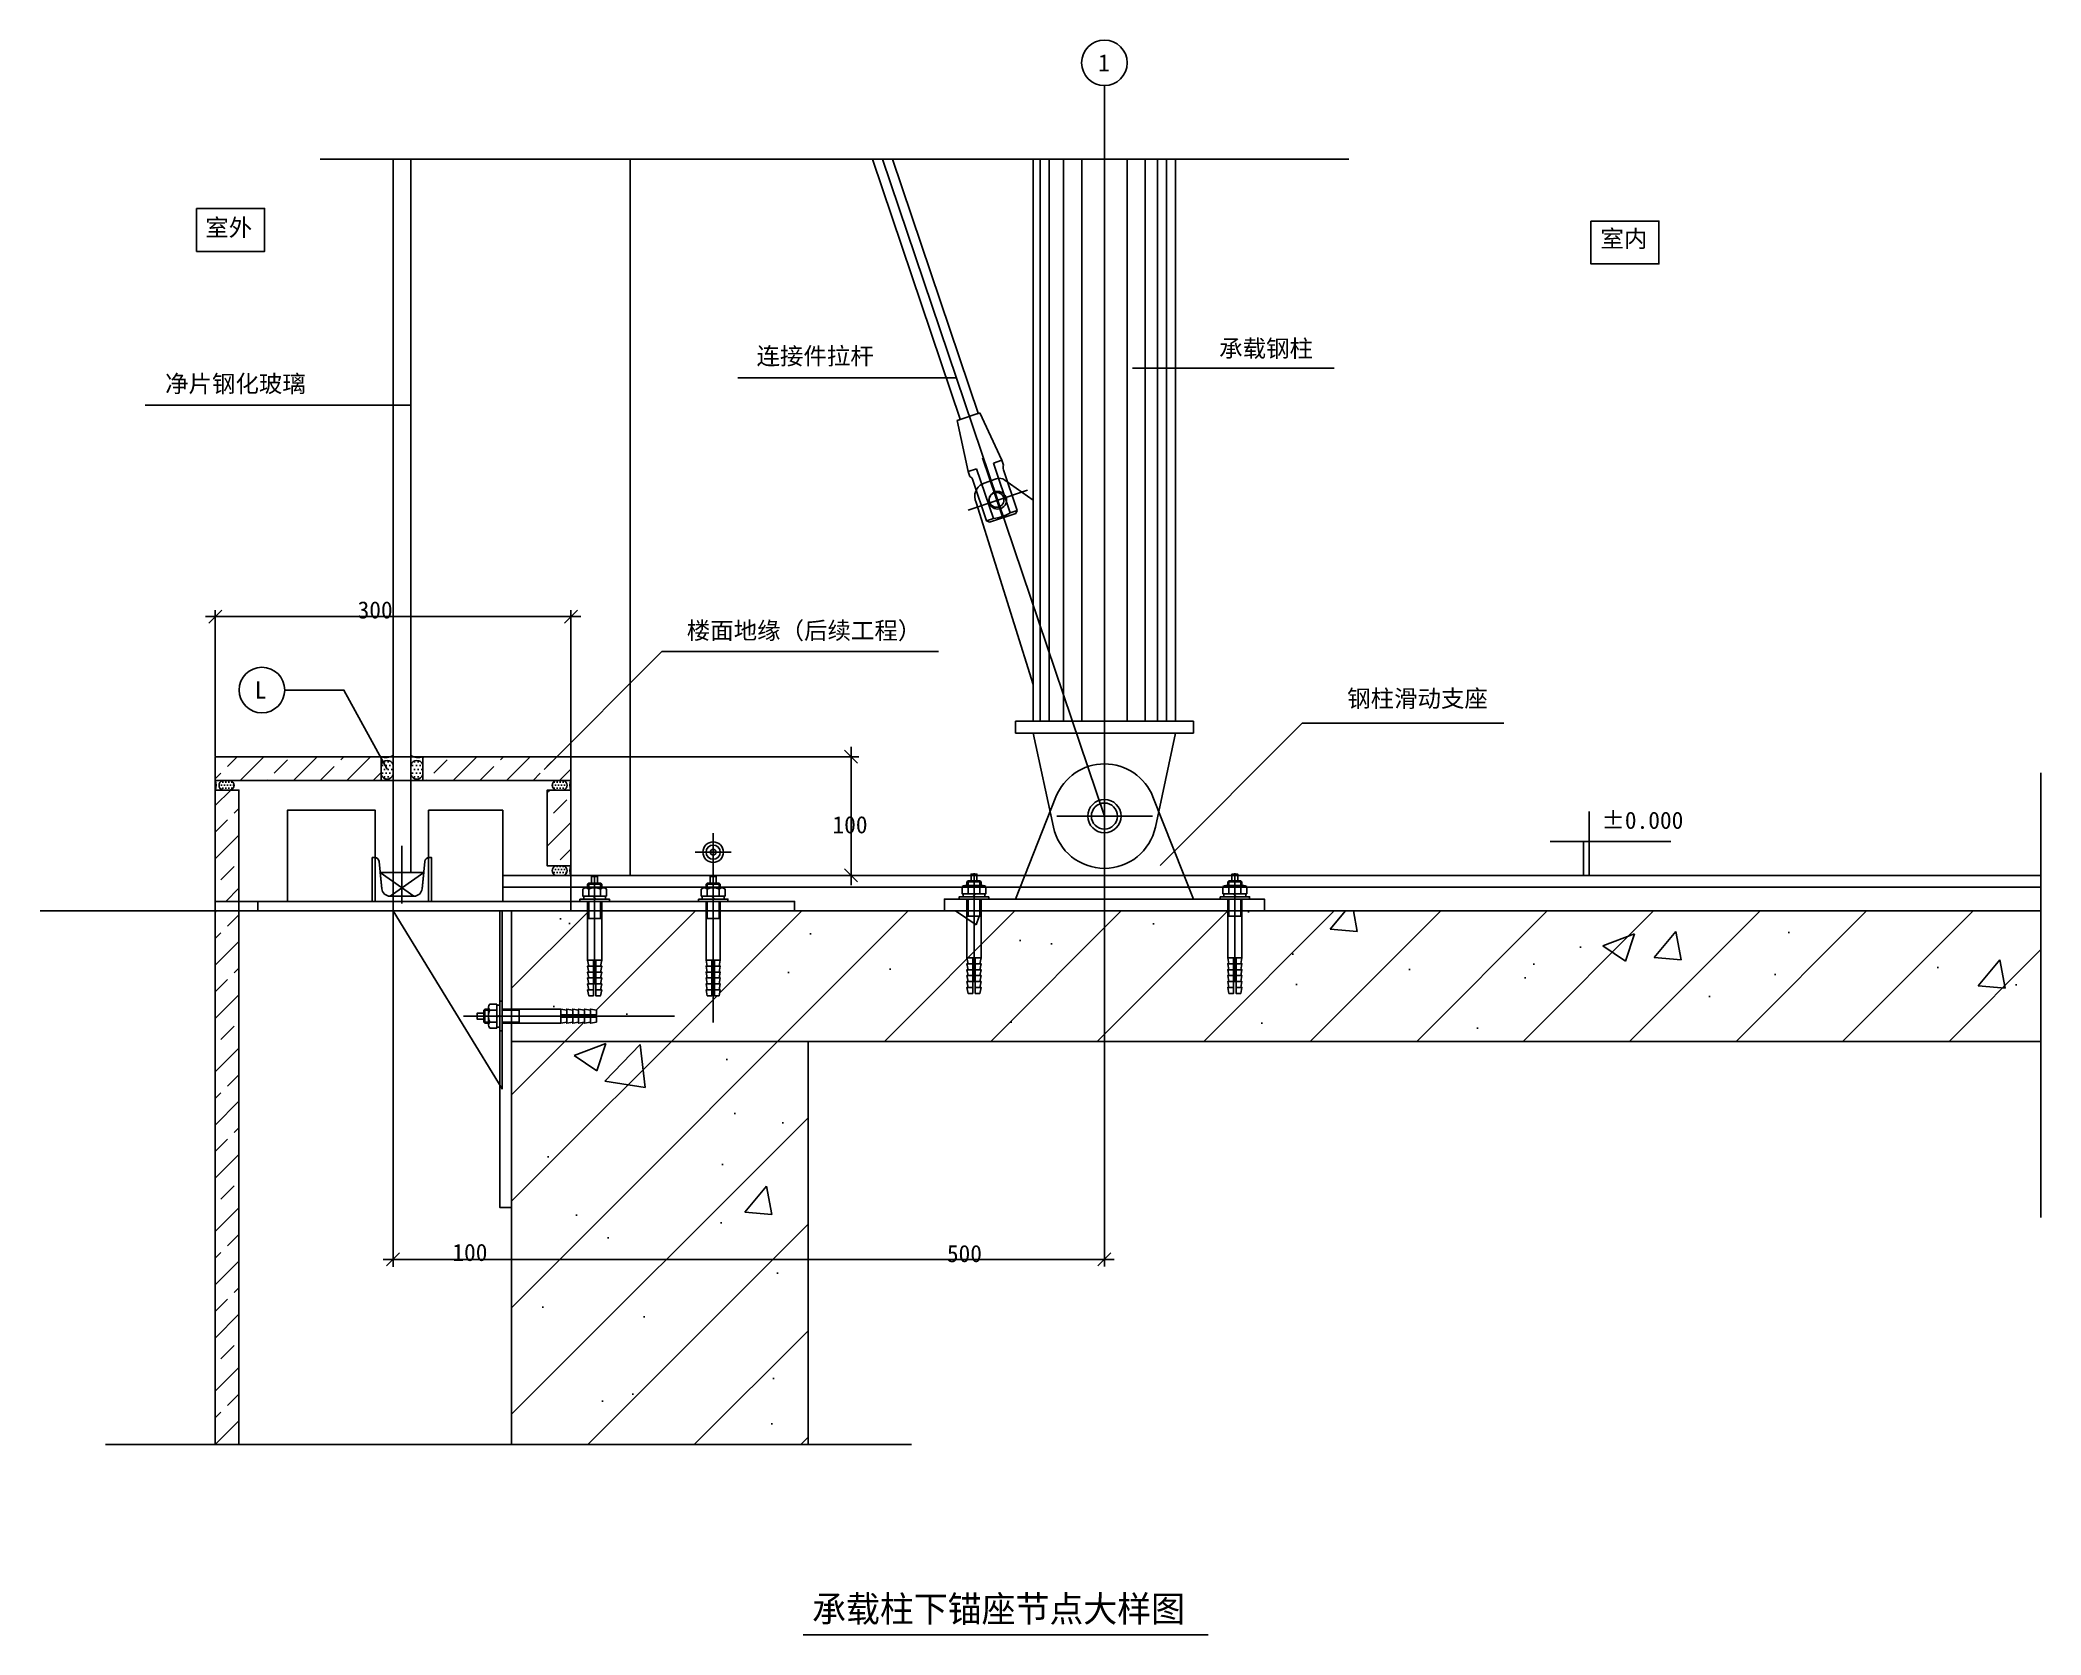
# Model space of a CAD drawing. Header units: metres. Extents: x 1610 to 3298, y 2271 to 3615.
import ezdxf

# ---------------------------------------------------------------- set-up
doc = ezdxf.new("R2010")
doc.units = ezdxf.units.M
doc.layers.add('1F-4F', color=7, linetype='Continuous')
doc.layers.add('TEXT', color=7, linetype='Continuous')

# ---------------------------------------------------------------- blocks, each defined once
blk = doc.blocks.new('索头')
for p, q in [((28987.38, 1128.83), (29031.37, 1131.51)), ((29034.85, 1111.82), (29031.37, 1131.51)), ((28942.44, 1117.61), (28944.06, 1119.92)), ((28946.52, 1094.47), (28942.44, 1117.61)), ((28979.61, 1126.19), (28944.06, 1119.92)), ((28945.14, 1113.77), (28944.06, 1119.92)), ((28945.14, 1113.77), (28988.68, 1121.45)), ((28983.13, 1128.09), (28987.38, 1128.83)), ((28988.68, 1121.45), (28987.38, 1128.83)), ((28947.75, 1099), (28991.29, 1106.68)), ((28947.75, 1099), (28948.83, 1092.85)), ((28984.39, 1099.12), (28948.83, 1092.85)), ((28988.34, 1098.54), (28992.59, 1099.29)), ((28992.59, 1099.29), (28991.29, 1106.68)), ((28992.59, 1099.29), (29034.85, 1111.82)), ((28946.52, 1094.47), (28948.83, 1092.85))]:
    blk.add_line(p, q)
at = {"color": 8, "linetype": 'Continuous', "lineweight": 0}
blk.add_line((28997.12, 1115.32), (28944.48, 1106.04), dxfattribs=at)
blk.add_circle((28960.23, 1108.82), 6.25)
for centre, radius, start, end in [((28979.45, 1130.71), 4.52, 272.08, 324.47), ((28974.33, 1111.3), 29.29, 175.17, 204.83), ((28985.78, 1094.81), 4.52, 55.53, 107.92)]:
    blk.add_arc(centre, radius, start, end)
blk = doc.blocks.new('DI')
blk.add_line((-75.14, -0.07), (75.51, -0.07))
at = {"color": 3}
blk.add_lwpolyline([(-50.01, -50.01), (50.01, 50.01)], dxfattribs=at)

msp = doc.modelspace()

# ---------------------------------------------------------------- hatches: boundary and pattern name
h = msp.add_hatch()
h.set_pattern_fill('ANSI33', scale=5)
h.paths.add_polyline_path([(1777.6, 2983.01), (1757.6, 2983.01), (1757.6, 2889.01), (1777.6, 2889.01)])
h.paths.add_polyline_path([(1897.6, 3009.76), (1896.92, 3011.01), (1757.6, 3011.01), (1757.6, 2991.01), (1897.6, 2991.01)])
h.paths.add_polyline_path([(1932.6, 3011.01), (1932.6, 2991.01), (2057.6, 2991.01), (2057.6, 3011.01)])
h.paths.add_polyline_path([(2057.6, 2983.01), (2051.51, 2983.01), (2044.65, 2983.01), (2037.6, 2983.01), (2037.6, 2919.01), (2057.6, 2919.01)])
h = msp.add_hatch()
h.set_pattern_fill('DOTS', scale=2)
h.paths.add_polyline_path([(1897.6, 3004.4), (1897.6, 2995.82, 0.72), (1907.6, 2995.82), (1907.6, 3004.4, 0.72)])
h = msp.add_hatch()
h.set_pattern_fill('DOTS', scale=2)
h.paths.add_polyline_path([(1922.6, 3004.4), (1922.6, 2995.82, 0.72), (1932.6, 2995.82), (1932.6, 3004.4, 0.72)])
h = msp.add_hatch()
h.set_pattern_fill('DOTS', scale=1.6)
h.paths.add_polyline_path([(1763.69, 2983.01), (1770.56, 2983.01, 0.72), (1770.56, 2991.01), (1763.69, 2991.01, 0.72)])
h = msp.add_hatch()
h.set_pattern_fill('DOTS', scale=1.6)
h.paths.add_polyline_path([(2051.51, 2991.01), (2044.65, 2991.01, 0.72), (2044.65, 2983.01), (2051.51, 2983.01, 0.72)])
h = msp.add_hatch()
h.set_pattern_fill('DOTS', scale=1.6)
h.paths.add_polyline_path([(2051.51, 2919.01), (2044.65, 2919.01, 0.72), (2044.65, 2911.01), (2051.51, 2911.01, 0.72)])
h = msp.add_hatch()
h.set_pattern_fill('ANSI33', scale=5)
h.paths.add_polyline_path([(1777.6, 2881.01), (1757.6, 2881.01), (1757.6, 2431.01), (1777.6, 2431.01)])
h = msp.add_hatch()
h.set_pattern_fill('ANSI31', scale=20)
h.paths.add_polyline_path([(2807.6, 2881.01), (2507.6, 2881.01), (2507.6, 2771.01), (2807.6, 2771.01)])
h.paths.add_polyline_path([(3297.54, 2881.01), (2807.6, 2881.01), (2807.6, 2771.01), (3297.54, 2771.01)])
h.paths.add_polyline_path([(2507.6, 2881.01), (2183.6, 2881.01), (2183.6, 2839.51), (2182.6, 2834.51), (2183.6, 2834.51), (2182.6, 2829.51), (2183.6, 2829.51), (2182.6, 2824.51), (2183.6, 2824.51), (2182.6, 2819.51), (2183.6, 2819.51), (2182.6, 2814.51), (2183.6, 2814.51), (2182.6, 2809.51), (2178.6, 2809.51), (2172.6, 2809.51), (2171.6, 2814.51), (2172.6, 2814.51), (2171.6, 2819.51), (2172.6, 2819.51), (2171.6, 2824.51), (2172.6, 2824.51), (2171.6, 2829.51), (2172.6, 2829.51), (2171.6, 2834.51), (2172.6, 2834.51), (2171.6, 2839.51), (2171.6, 2881.01), (2083.6, 2881.01), (2083.6, 2839.51), (2082.6, 2834.51), (2083.6, 2834.51), (2082.6, 2829.51), (2083.6, 2829.51), (2082.6, 2824.51), (2083.6, 2824.51), (2082.6, 2819.51), (2083.6, 2819.51), (2082.6, 2814.51), (2083.6, 2814.51), (2082.6, 2809.51), (2078.6, 2809.51), (2072.6, 2809.51), (2071.6, 2814.51), (2072.6, 2814.51), (2071.6, 2819.51), (2072.6, 2819.51), (2071.6, 2824.51), (2072.6, 2824.51), (2071.6, 2829.51), (2072.6, 2829.51), (2071.6, 2834.51), (2072.6, 2834.51), (2071.6, 2839.51), (2071.6, 2881.01), (2007.6, 2881.01), (2007.6, 2798.34), (2049.1, 2798.34), (2054.1, 2797.34), (2054.1, 2798.34), (2059.1, 2797.34), (2059.1, 2798.34), (2064.1, 2797.34), (2064.1, 2798.34), (2069.1, 2797.34), (2069.1, 2798.34), (2074.1, 2797.34), (2074.1, 2798.34), (2079.1, 2797.34), (2079.1, 2793.34), (2079.1, 2787.34), (2074.1, 2786.34), (2074.1, 2787.34), (2069.1, 2786.34), (2069.1, 2787.34), (2064.1, 2786.34), (2064.1, 2787.34), (2059.1, 2786.34), (2059.1, 2787.34), (2054.1, 2786.34), (2054.1, 2787.34), (2049.1, 2786.34), (2007.6, 2786.34), (2007.6, 2771.01), (2257.6, 2771.01), (2507.6, 2771.01)])
h.paths.add_polyline_path([(2257.6, 2771.01), (2007.6, 2771.01), (2007.6, 2631.01), (2007.6, 2431.01), (2257.6, 2431.01)])
h = msp.add_hatch()
h.set_pattern_fill('AR-CONC', scale=1.5)
h.paths.add_polyline_path([(3297.54, 2881.01), (2622.6, 2881.01), (2622.6, 2876.56), (2612.6, 2876.56), (2612.6, 2881.01), (2507.6, 2881.01), (2507.6, 2771.01), (3297.54, 2771.01)])
h.paths.add_polyline_path([(2507.6, 2881.01), (2402.6, 2881.01), (2402.6, 2876.56), (2392.6, 2876.56), (2392.6, 2881.01), (2372.6, 2881.01), (2183.6, 2881.01), (2183.6, 2839.51), (2182.6, 2834.51), (2183.6, 2834.51), (2182.6, 2829.51), (2183.6, 2829.51), (2182.6, 2824.51), (2183.6, 2824.51), (2182.6, 2819.51), (2183.6, 2819.51), (2182.6, 2814.51), (2183.6, 2814.51), (2182.6, 2809.51), (2177.6, 2809.51), (2177.6, 2814.51), (2176.6, 2814.51), (2176.6, 2809.51), (2172.6, 2809.51), (2171.6, 2814.51), (2172.6, 2814.51), (2171.6, 2819.51), (2172.6, 2819.51), (2171.6, 2824.51), (2172.6, 2824.51), (2171.6, 2829.51), (2172.6, 2829.51), (2171.6, 2834.51), (2172.6, 2834.51), (2171.6, 2839.51), (2171.6, 2881.01), (2082.6, 2881.01), (2082.6, 2874.56), (2072.6, 2874.56), (2072.6, 2881.01), (2007.6, 2881.01), (2007.6, 2798.34), (2049.1, 2798.34), (2054.1, 2797.34), (2054.1, 2798.34), (2059.1, 2797.34), (2059.1, 2798.34), (2064.1, 2797.34), (2064.1, 2798.34), (2069.1, 2797.34), (2069.1, 2798.34), (2074.1, 2797.34), (2074.1, 2798.34), (2079.1, 2797.34), (2079.1, 2792.34), (2074.1, 2792.34), (2074.1, 2791.34), (2079.1, 2791.34), (2079.1, 2787.34), (2074.1, 2786.34), (2074.1, 2787.34), (2069.1, 2786.34), (2069.1, 2787.34), (2064.1, 2786.34), (2064.1, 2787.34), (2059.1, 2786.34), (2059.1, 2787.34), (2054.1, 2786.34), (2054.1, 2787.34), (2049.1, 2786.34), (2007.6, 2786.34), (2007.6, 2771.01), (2507.6, 2771.01)])
h.paths.add_polyline_path([(2257.6, 2771.01), (2007.6, 2771.01), (2007.6, 2631.01), (2007.6, 2431.01), (2257.6, 2431.01)])

# ---------------------------------------------------------------- linework, layer by layer
for p, q in [((2507.6, 2683.63), (2507.6, 3576.98)), ((1845.99, 3514.86), (2713.8, 3514.86)), ((2107.6, 3514.86), (2107.6, 2911.01)), ((2311.97, 3514.86), (2386.33, 3294.85)), ((2320.42, 3514.86), (2507.6, 2961.01)), ((2328.86, 3514.86), (2401.49, 3299.97)), ((2453.33, 3041.01), (2453.33, 3514.86)), ((2460.98, 3041.01), (2460.98, 3514.86)), ((2473.05, 3041.01), (2473.05, 3514.86)), ((2488.56, 3041.01), (2488.56, 3514.86)), ((2526.64, 3041.01), (2526.64, 3514.86)), ((2542.09, 3041.01), (2542.09, 3514.86)), ((2552.43, 3041.01), (2552.43, 3514.86)), ((2560.08, 3041.01), (2560.08, 3514.86)), ((1698.63, 3307.37), (1922.6, 3307.37)), ((2392.53, 3218.83), (2442.68, 3235.78)), ((1757.6, 3011.64), (1757.6, 3134.63)), ((2057.6, 3129.18), (1757.6, 3129.18)), ((2057.6, 3011.64), (2057.6, 3134.63)), ((2134.35, 3099.67), (2034.97, 3000.28)), ((1907.6, 2995.82), (1907.6, 3004.4)), ((1922.6, 2995.82), (1922.6, 3004.4)), ((2058.23, 3011.01), (2300.52, 3011.01)), ((2293.88, 2911.01), (2293.88, 3011.01)), ((2507.6, 2922.04), (2507.6, 3015.01)), ((1770.56, 2991.01), (1763.69, 2991.01)), ((2044.65, 2991.01), (2051.51, 2991.01)), ((3297.54, 2997.49), (3297.54, 2622.62)), ((2548.09, 2961.01), (2467.39, 2961.01)), ((2916.56, 2911.01), (2916.56, 2964.97)), ((2177.6, 2946.62), (2177.6, 2786.87)), ((2883.58, 2939.65), (2985.4, 2939.65)), ((1915.1, 2887.31), (1915.1, 2935.88)), ((2162.5, 2930.59), (2192.8, 2930.59)), ((1896.73, 2913.51), (1925.14, 2893.51)), ((1933.48, 2913.51), (1905.06, 2893.51)), ((1907.6, 2912.89), (1907.6, 2580.94)), ((2000.1, 2911.01), (3297.54, 2911.01)), ((2000.73, 2911.01), (2295.13, 2911.01)), ((2044.65, 2919.01), (2051.51, 2919.01)), ((2083.6, 2903.51), (2071.6, 2903.51)), ((2072.6, 2904.51), (2072.6, 2900.51)), ((2077.6, 2911.01), (2077.6, 2819.01)), ((2077.6, 2905.3, -43.08), (2077.6, 2905.3, 17.96)), ((2082.6, 2904.51), (2082.6, 2900.51)), ((2183.6, 2903.51), (2171.6, 2903.51)), ((2172.6, 2904.51), (2172.6, 2900.51)), ((2177.6, 2911.01), (2177.6, 2819.01)), ((2177.6, 2905.3, -43.08), (2177.6, 2905.3, 17.96)), ((2182.6, 2904.51), (2182.6, 2900.51)), ((2391.6, 2905.51), (2403.6, 2905.51)), ((2392.6, 2906.51), (2392.6, 2902.51)), ((2397.6, 2913.01), (2397.6, 2821.01)), ((2397.6, 2907.3, -43.08), (2397.6, 2907.3, 17.96)), ((2402.6, 2906.51), (2402.6, 2902.51)), ((2623.6, 2905.51), (2611.6, 2905.51)), ((2612.6, 2906.51), (2612.6, 2902.51)), ((2617.6, 2913.01), (2617.6, 2821.01)), ((2617.6, 2907.3, -43.08), (2617.6, 2907.3, 17.96)), ((2622.6, 2906.51), (2622.6, 2902.51)), ((1757.6, 2889.01), (1757.6, 2431.01)), ((1777.6, 2889.01), (1777.6, 2431.01)), ((2000.1, 2901.01), (3297.54, 2901.01)), ((2072.6, 2889.01), (2072.6, 2874.56)), ((2076.77, 2893.51), (2078.44, 2891.01)), ((2082.6, 2889.01), (2082.6, 2874.56)), ((2172.6, 2889.01), (2172.6, 2874.56)), ((2176.77, 2893.51), (2178.44, 2891.01)), ((2182.6, 2889.01), (2182.6, 2874.56)), ((2392.6, 2891.01), (2392.6, 2876.56)), ((2398.44, 2895.51), (2396.77, 2893.01)), ((2402.6, 2891.01), (2402.6, 2876.56)), ((2612.6, 2891.01), (2612.6, 2876.56)), ((2616.77, 2895.51), (2618.44, 2893.01)), ((2622.6, 2891.01), (2622.6, 2876.56)), ((2257.6, 2881.01), (1609.82, 2881.01)), ((2007.6, 2881.01), (3297.54, 2881.01)), ((2071.6, 2874.56), (2083.6, 2874.56)), ((2171.6, 2874.56), (2183.6, 2874.56)), ((2403.6, 2876.56), (2391.6, 2876.56)), ((2611.6, 2876.56), (2623.6, 2876.56)), ((2083.6, 2839.51), (2071.6, 2839.51)), ((2183.6, 2839.51), (2171.6, 2839.51)), ((2391.6, 2841.51), (2403.6, 2841.51)), ((2391.6, 2836.51), (2396.6, 2836.51)), ((2403.6, 2836.51), (2398.6, 2836.51)), ((2623.6, 2841.51), (2611.6, 2841.51)), ((2611.6, 2836.51), (2616.6, 2836.51)), ((2623.6, 2836.51), (2618.6, 2836.51)), ((2071.6, 2834.51), (2076.6, 2834.51)), ((2071.6, 2829.51), (2076.6, 2829.51)), ((2071.6, 2824.51), (2076.6, 2824.51)), ((2071.6, 2819.51), (2076.6, 2819.51)), ((2083.6, 2834.51), (2078.6, 2834.51)), ((2083.6, 2829.51), (2078.6, 2829.51)), ((2083.6, 2824.51), (2078.6, 2824.51)), ((2083.6, 2819.51), (2078.6, 2819.51)), ((2171.6, 2834.51), (2176.6, 2834.51)), ((2171.6, 2829.51), (2176.6, 2829.51)), ((2171.6, 2824.51), (2176.6, 2824.51)), ((2171.6, 2819.51), (2176.6, 2819.51)), ((2183.6, 2834.51), (2178.6, 2834.51)), ((2183.6, 2829.51), (2178.6, 2829.51)), ((2183.6, 2824.51), (2178.6, 2824.51)), ((2183.6, 2819.51), (2178.6, 2819.51)), ((2391.6, 2831.51), (2396.6, 2831.51)), ((2391.6, 2826.51), (2396.6, 2826.51)), ((2391.6, 2821.51), (2396.6, 2821.51)), ((2403.6, 2831.51), (2398.6, 2831.51)), ((2403.6, 2826.51), (2398.6, 2826.51)), ((2403.6, 2821.51), (2398.6, 2821.51)), ((2611.6, 2831.51), (2616.6, 2831.51)), ((2611.6, 2826.51), (2616.6, 2826.51)), ((2611.6, 2821.51), (2616.6, 2821.51)), ((2623.6, 2831.51), (2618.6, 2831.51)), ((2623.6, 2826.51), (2618.6, 2826.51)), ((2623.6, 2821.51), (2618.6, 2821.51)), ((2071.6, 2814.51), (2076.6, 2814.51)), ((2083.6, 2814.51), (2078.6, 2814.51)), ((2171.6, 2814.51), (2176.6, 2814.51)), ((2183.6, 2814.51), (2178.6, 2814.51)), ((2391.6, 2816.51), (2396.6, 2816.51)), ((2403.6, 2816.51), (2398.6, 2816.51)), ((2611.6, 2816.51), (2616.6, 2816.51)), ((2623.6, 2816.51), (2618.6, 2816.51)), ((2145.01, 2792.34), (1967.07, 2792.34)), ((1983.32, 2792.34, -43.08), (1983.32, 2792.34, 17.96)), ((1984.1, 2797.34), (1988.1, 2797.34)), ((1984.1, 2787.34), (1988.1, 2787.34)), ((1985.1, 2798.34), (1985.1, 2786.34)), ((1995.1, 2791.51), (1997.6, 2793.17)), ((1999.6, 2797.34), (2014.05, 2797.34)), ((1999.6, 2787.34), (2014.05, 2787.34)), ((2014.05, 2786.34), (2014.05, 2798.34)), ((2049.1, 2798.34), (2049.1, 2786.34)), ((2054.1, 2798.34), (2054.1, 2793.34)), ((2054.1, 2786.34), (2054.1, 2791.34)), ((2059.1, 2798.34), (2059.1, 2793.34)), ((2059.1, 2786.34), (2059.1, 2791.34)), ((2064.1, 2798.34), (2064.1, 2793.34)), ((2064.1, 2786.34), (2064.1, 2791.34)), ((2069.1, 2798.34), (2069.1, 2793.34)), ((2069.1, 2786.34), (2069.1, 2791.34)), ((2074.1, 2798.34), (2074.1, 2793.34)), ((2074.1, 2786.34), (2074.1, 2791.34)), ((2007.6, 2770.39), (2007.6, 2586.02)), ((2007.6, 2770.39), (2007.6, 2587.01)), ((2507.6, 2770.39), (2507.6, 2581.23)), ((1904.9, 2587.27), (2507.6, 2587.27)), ((1665.12, 2431.01), (2344.86, 2431.01)), ((2253.42, 2270.55), (2595.12, 2270.55))]:
    msp.add_line(p, q)
for points in [[(1922.6, 3514.86), (1922.6, 2913.51), (1907.6, 2913.51), (1907.6, 3514.86)], [(2198.42, 3330.49), (2382.73, 3330.49)], [(2531.35, 3338.57), (2701.32, 3338.57)], [(2134.35, 3099.67), (2367.52, 3099.67)], [(1816.17, 3067.28), (1866.18, 3067.28), (1902.6, 3000.6)], [(2554.57, 2919.46), (2674.48, 3039.37), (2844.45, 3039.37)], [(1757.6, 2431.01), (1757.6, 2983.01), (1777.6, 2983.01), (1777.6, 2431.01)], [(2911.59, 2911.01), (2911.59, 2939.65)], [(2071.6, 2900.51), (2071.6, 2903.51), (2072.6, 2904.51), (2082.6, 2904.51), (2083.6, 2903.51), (2083.6, 2900.51)], [(2075.1, 2904.51), (2075.1, 2910.11), (2080.1, 2910.11), (2080.1, 2904.51)], [(2171.6, 2900.51), (2171.6, 2903.51), (2172.6, 2904.51), (2182.6, 2904.51), (2183.6, 2903.51), (2183.6, 2900.51)], [(2175.1, 2904.51), (2175.1, 2910.11), (2180.1, 2910.11), (2180.1, 2904.51)], [(2403.6, 2902.51), (2403.6, 2905.51), (2402.6, 2906.51), (2392.6, 2906.51), (2391.6, 2905.51), (2391.6, 2902.51)], [(2400.1, 2906.51), (2400.1, 2912.11), (2395.1, 2912.11), (2395.1, 2906.51)], [(2611.6, 2902.51), (2611.6, 2905.51), (2612.6, 2906.51), (2622.6, 2906.51), (2623.6, 2905.51), (2623.6, 2902.51)], [(2615.1, 2906.51), (2615.1, 2912.11), (2620.1, 2912.11), (2620.1, 2906.51)], [(2070.09, 2900.51), (2085.11, 2900.51)], [(2071.6, 2889.01), (2071.6, 2839.51), (2072.6, 2834.51), (2071.6, 2834.51), (2072.6, 2829.51), (2071.6, 2829.51), (2072.6, 2824.51), (2071.6, 2824.51), (2072.6, 2819.51), (2071.6, 2819.51), (2072.6, 2814.51), (2071.6, 2814.51), (2072.6, 2809.51), (2076.6, 2809.51), (2076.6, 2839.51), (2078.6, 2839.51), (2078.6, 2809.51), (2082.6, 2809.51), (2083.6, 2814.51), (2082.6, 2814.51), (2083.6, 2819.51), (2082.6, 2819.51), (2083.6, 2824.51), (2082.6, 2824.51), (2083.6, 2829.51), (2082.6, 2829.51), (2083.6, 2834.51), (2082.6, 2834.51), (2083.6, 2839.51), (2083.6, 2889.01)], [(2072.6, 2899.51), (2072.6, 2893.6)], [(2082.61, 2899.51), (2082.61, 2893.6)], [(2170.09, 2900.51), (2185.11, 2900.51)], [(2171.6, 2889.01), (2171.6, 2839.51), (2172.6, 2834.51), (2171.6, 2834.51), (2172.6, 2829.51), (2171.6, 2829.51), (2172.6, 2824.51), (2171.6, 2824.51), (2172.6, 2819.51), (2171.6, 2819.51), (2172.6, 2814.51), (2171.6, 2814.51), (2172.6, 2809.51), (2176.6, 2809.51), (2176.6, 2839.51), (2178.6, 2839.51), (2178.6, 2809.51), (2182.6, 2809.51), (2183.6, 2814.51), (2182.6, 2814.51), (2183.6, 2819.51), (2182.6, 2819.51), (2183.6, 2824.51), (2182.6, 2824.51), (2183.6, 2829.51), (2182.6, 2829.51), (2183.6, 2834.51), (2182.6, 2834.51), (2183.6, 2839.51), (2183.6, 2889.01)], [(2172.6, 2899.51), (2172.6, 2893.6)], [(2182.61, 2899.51), (2182.61, 2893.6)], [(2405.11, 2902.51), (2390.09, 2902.51)], [(2403.6, 2891.01), (2403.6, 2841.51), (2402.6, 2836.51), (2403.6, 2836.51), (2402.6, 2831.51), (2403.6, 2831.51), (2402.6, 2826.51), (2403.6, 2826.51), (2402.6, 2821.51), (2403.6, 2821.51), (2402.6, 2816.51), (2403.6, 2816.51), (2402.6, 2811.51), (2398.6, 2811.51), (2398.6, 2841.51), (2396.6, 2841.51), (2396.6, 2811.51), (2392.6, 2811.51), (2391.6, 2816.51), (2392.6, 2816.51), (2391.6, 2821.51), (2392.6, 2821.51), (2391.6, 2826.51), (2392.6, 2826.51), (2391.6, 2831.51), (2392.6, 2831.51), (2391.6, 2836.51), (2392.6, 2836.51), (2391.6, 2841.51), (2391.6, 2891.01)], [(2392.6, 2901.51), (2392.6, 2895.6)], [(2402.61, 2901.51), (2402.61, 2895.6)], [(2610.09, 2902.51), (2625.11, 2902.51)], [(2611.6, 2891.01), (2611.6, 2841.51), (2612.6, 2836.51), (2611.6, 2836.51), (2612.6, 2831.51), (2611.6, 2831.51), (2612.6, 2826.51), (2611.6, 2826.51), (2612.6, 2821.51), (2611.6, 2821.51), (2612.6, 2816.51), (2611.6, 2816.51), (2612.6, 2811.51), (2616.6, 2811.51), (2616.6, 2841.51), (2618.6, 2841.51), (2618.6, 2811.51), (2622.6, 2811.51), (2623.6, 2816.51), (2622.6, 2816.51), (2623.6, 2821.51), (2622.6, 2821.51), (2623.6, 2826.51), (2622.6, 2826.51), (2623.6, 2831.51), (2622.6, 2831.51), (2623.6, 2836.51), (2622.6, 2836.51), (2623.6, 2841.51), (2623.6, 2891.01)], [(2612.6, 2901.51), (2612.6, 2895.6)], [(2622.61, 2901.51), (2622.61, 2895.6)], [(1907.6, 2881.01), (1999.6, 2881.01), (1999.6, 2731.01), (1907.6, 2881.01)], [(2000.1, 2881.01), (3297.54, 2881.01)], [(1984.1, 2789.84), (1978.51, 2789.84), (1978.51, 2794.84), (1984.1, 2794.84)], [(1988.1, 2786.34), (1985.1, 2786.34), (1984.1, 2787.34), (1984.1, 2797.34), (1985.1, 2798.34), (1988.1, 2798.34)], [(1988.1, 2784.83), (1988.1, 2799.85)], [(1989.1, 2797.35), (1995.01, 2797.35)], [(1989.1, 2787.33), (1995.01, 2787.33)], [(1999.6, 2786.34), (2049.1, 2786.34), (2054.1, 2787.34), (2054.1, 2786.34), (2059.1, 2787.34), (2059.1, 2786.34), (2064.1, 2787.34), (2064.1, 2786.34), (2069.1, 2787.34), (2069.1, 2786.34), (2074.1, 2787.34), (2074.1, 2786.34), (2079.1, 2787.34), (2079.1, 2791.34), (2049.1, 2791.34), (2049.1, 2793.34), (2079.1, 2793.34), (2079.1, 2797.34), (2074.1, 2798.34), (2074.1, 2797.34), (2069.1, 2798.34), (2069.1, 2797.34), (2064.1, 2798.34), (2064.1, 2797.34), (2059.1, 2798.34), (2059.1, 2797.34), (2054.1, 2798.34), (2054.1, 2797.34), (2049.1, 2798.34), (1999.6, 2798.34)], [(2007.6, 2771.01), (3297.54, 2771.01)]]:
    msp.add_lwpolyline(points)
for points in [[(1741.81, 3473.34), (1799.2, 3473.34), (1799.2, 3437.16), (1741.81, 3437.16)], [(2917.92, 3462.76), (2975.3, 3462.76), (2975.3, 3426.58), (2917.92, 3426.58)], [(1757.6, 3011.01), (2057.6, 3011.01), (2057.6, 2991.01), (1757.6, 2991.01)], [(1897.6, 2991.01), (1757.6, 2991.01), (1757.6, 3011.01), (1897.6, 3011.01)], [(2057.6, 2889.01), (1757.6, 2889.01), (1757.6, 3011.01), (2057.6, 3011.01)], [(1757.6, 2881.01), (2057.6, 2881.01), (2057.6, 3011.01), (1757.6, 3011.01)], [(1932.6, 2991.01), (2057.6, 2991.01), (2057.6, 3011.01), (1932.6, 3011.01)], [(2057.6, 2919.01), (2037.6, 2919.01), (2037.6, 2983.01), (2057.6, 2983.01)], [(1892.6, 2889.01), (1818.5, 2889.01), (1818.5, 2966.01), (1892.6, 2966.01)], [(1937.6, 2966.01), (2000.1, 2966.01), (2000.1, 2889.01), (1937.6, 2889.01)], [(2246.24, 2881.01), (1793.5, 2881.01), (1793.5, 2889.01), (2246.24, 2889.01)], [(2065.1, 2891.01), (2090.1, 2891.01), (2090.1, 2889.01), (2065.1, 2889.01)], [(2086.8, 2891.01), (2068.4, 2891.01), (2068.4, 2893.51), (2086.8, 2893.51)], [(2165.1, 2891.01), (2190.1, 2891.01), (2190.1, 2889.01), (2165.1, 2889.01)], [(2186.8, 2891.01), (2168.4, 2891.01), (2168.4, 2893.51), (2186.8, 2893.51)], [(2372.6, 2881.01), (2372.6, 2891.01), (2642.6, 2891.01), (2642.6, 2881.01)], [(2410.1, 2893.01), (2385.1, 2893.01), (2385.1, 2891.01), (2410.1, 2891.01)], [(2388.4, 2893.01), (2406.8, 2893.01), (2406.8, 2895.51), (2388.4, 2895.51)], [(2605.1, 2893.01), (2630.1, 2893.01), (2630.1, 2891.01), (2605.1, 2891.01)], [(2626.8, 2893.01), (2608.4, 2893.01), (2608.4, 2895.51), (2626.8, 2895.51)], [(2007.6, 2881.01), (1997.6, 2881.01), (1997.6, 2631.01), (2007.6, 2631.01)], [(1997.6, 2779.84), (1997.6, 2804.84), (1999.6, 2804.84), (1999.6, 2779.84)], [(1997.6, 2801.54), (1997.6, 2783.14), (1995.1, 2783.14), (1995.1, 2801.54)]]:
    msp.add_lwpolyline(points, close=True)
for points in [[(2447.6, 3227.31), (2447.6, 3071.98), (2447.6, 3227.31), (2423.73, 3244.35, 0.25), (2416.4, 3245.38), (2406.14, 3241.73, 0.44), (2399.28, 3225.35), (2447.6, 3071.98)], [(1907.6, 3004.4, 0.72), (1897.6, 3004.4), (1897.6, 3011.01, 0.2), (1907.6, 3012.01), (1907.6, 3004.4)], [(1907.6, 3004.4, 0.72), (1897.6, 3004.4), (1897.6, 2995.82, 0.72), (1907.6, 2995.82), (1907.6, 3004.4)], [(1922.6, 3004.4, -0.72), (1932.6, 3004.4), (1932.6, 3011.01, -0.2), (1922.6, 3012.01), (1922.6, 3004.4)], [(1922.6, 3004.4, -0.72), (1932.6, 3004.4), (1932.6, 2995.82, -0.72), (1922.6, 2995.82), (1922.6, 3004.4)], [(1763.69, 2991.01, 0.72), (1763.69, 2983.01), (1757.6, 2983.01, 0.2), (1757.6, 2991.01), (1763.69, 2991.01)], [(1763.69, 2991.01, 0.72), (1763.69, 2983.01), (1770.56, 2983.01, 0.72), (1770.56, 2991.01), (1763.69, 2991.01)], [(2051.51, 2991.01, -0.72), (2051.51, 2983.01), (2044.65, 2983.01, -0.72), (2044.65, 2991.01), (2051.51, 2991.01)], [(2051.51, 2991.01, -0.72), (2051.51, 2983.01), (2057.6, 2983.01, -0.2), (2057.6, 2991.01), (2051.51, 2991.01)], [(1933.48, 2913.51), (1896.73, 2913.51), (1898.1, 2899.82, 0.39), (1905.06, 2893.51), (1915.1, 2893.51), (1925.14, 2893.51, 0.39), (1932.11, 2899.82), (1933.48, 2913.51)], [(2051.51, 2919.01, -0.72), (2051.51, 2911.01), (2044.65, 2911.01, -0.72), (2044.65, 2919.01), (2051.51, 2919.01)], [(2051.51, 2919.01, -0.72), (2051.51, 2911.01), (2057.6, 2911.01, -0.2), (2057.6, 2919.01), (2051.51, 2919.01)], [(2067.59, 2899.51, -0.4), (2072.6, 2899.51, -0.2), (2082.61, 2899.51, -0.4), (2087.62, 2899.51), (2087.62, 2893.51), (2067.59, 2893.51), (2067.59, 2899.51)], [(2167.59, 2899.51, -0.4), (2172.6, 2899.51, -0.2), (2182.61, 2899.51, -0.4), (2187.62, 2899.51), (2187.62, 2893.51), (2167.59, 2893.51), (2167.59, 2899.51)], [(2407.62, 2901.51, 0.4), (2402.61, 2901.51, 0.2), (2392.6, 2901.51, 0.4), (2387.59, 2901.51), (2387.59, 2895.51), (2407.62, 2895.51), (2407.62, 2901.51)], [(2607.59, 2901.51, -0.4), (2612.6, 2901.51, -0.2), (2622.61, 2901.51, -0.4), (2627.62, 2901.51), (2627.62, 2895.51), (2607.59, 2895.51), (2607.59, 2901.51)], [(1989.1, 2782.33, -0.4), (1989.1, 2787.33, -0.2), (1989.1, 2797.35, -0.4), (1989.1, 2802.36), (1995.1, 2802.36), (1995.1, 2782.33), (1989.1, 2782.33)]]:
    msp.add_lwpolyline(points, format="xyb")
for points in [[(2548.52, 2977.2), (2582.6, 2891.01), (2432.6, 2891.01), (2466.69, 2977.2, -0.68)], [(1892.31, 2926.01, -0.39), (1895.79, 2922.86), (1898.1, 2899.82, 0.39), (1905.06, 2893.51), (1915.1, 2893.51), (1925.14, 2893.51, 0.39), (1932.11, 2899.82), (1934.41, 2922.86, -0.39), (1937.89, 2926.01), (1940.1, 2926.01), (1940.1, 2889.01), (1915.1, 2889.01), (1890.1, 2889.01), (1890.1, 2926.01)]]:
    msp.add_lwpolyline(points, format="xyb", close=True)
for centre, radius in [((2507.6, 3596.18), 19.2), ((2417.6, 3227.31), 7.43), ((1796.97, 3067.29), 19.2), ((2507.6, 2961.01), 14), ((2507.6, 2961.01), 11), ((2177.6, 2930.59), 8.67), ((2177.6, 2930.59), 6), ((2177.6, 2930.59), 2.5)]:
    msp.add_circle(centre, radius)
at = {"layer": '1F-4F'}
msp.add_lwpolyline([(2257.6, 2431.01), (2257.6, 2771.01), (2007.6, 2771.01), (2007.6, 2431.01)], dxfattribs=at)
at = {"layer": 'TEXT'}
msp.add_lwpolyline([(2447.6, 3514.86), (2447.6, 3041.01), (2567.6, 3041.01), (2567.6, 3514.86)], dxfattribs=at)
msp.add_lwpolyline([(2432.6, 3031.01), (2582.6, 3031.01), (2582.6, 3041.01), (2432.6, 3041.01)], close=True, dxfattribs=at)
msp.add_lwpolyline([(2550.63, 2951.79), (2567.6, 3031.01), (2447.6, 3031.01), (2464.58, 2951.79, 0.81)], format="xyb", close=True, dxfattribs=at)

# ---------------------------------------------------------------- block references
at = {"rotation": 98.67}
msp.add_blockref('索头', (7878.31, -25234.47), dxfattribs=at)
at = {"xscale": 0.11, "yscale": 0.11, "zscale": 0.11}
for p in [(1757.6, 3129.18), (2057.6, 3129.18), (1907.6, 2587.27), (2507.6, 2587.27)]:
    msp.add_blockref('DI', p, dxfattribs=at)
at = {"xscale": 0.11, "yscale": 0.11, "zscale": 0.11, "rotation": 90}
for p in [(2293.88, 3011.01), (2293.88, 2911.01)]:
    msp.add_blockref('DI', p, dxfattribs=at)

# ---------------------------------------------------------------- texts
for s, height, p in [('1', 14.5, (2502.28, 3588.93)), ('L', 14.5, (1791.02, 3060.13)), ('承载柱下锚座节点大样图', 22, (2260.99, 2281.51))]:
    msp.add_text(s, height=height).set_placement(p)
at = {"char_height": 14.5, "attachment_point": 1}
for s, insert in [('{\\f宋体|b0|i0|c134|p2;室外}', (1749.25, 3464.48)), ('{\\f宋体|b0|i0|c134|p2;室内}', (2925.96, 3455.19)), ('{\\f宋体|b0|i0|c134|p2;承载钢柱}', (2604.39, 3362.58)), ('{\\f宋体|b0|i0|c134|p2;连接件拉杆}', (2214.15, 3356.19)), ('{\\f宋体|b0|i0|c134|p2;净片钢化玻璃}', (1715.32, 3332.84)), ('300', (1877.66, 3142.12)), ('{\\f宋体|b0|i0|c134|p2;楼面地缘（后续工程）}', (2155.35, 3124.71)), ('{\\f宋体|b0|i0|c134|p2;钢柱滑动支座}', (2712.35, 3067.46)), ('100', (2278.22, 2961.01)), ('±0.000', (2926.84, 2964.75)), ('100', (1957.6, 2600.4)), ('500', (2374.71, 2599.41))]:
    msp.add_mtext(s, dxfattribs=dict(at, insert=insert))

doc.saveas('drawing.dxf')
